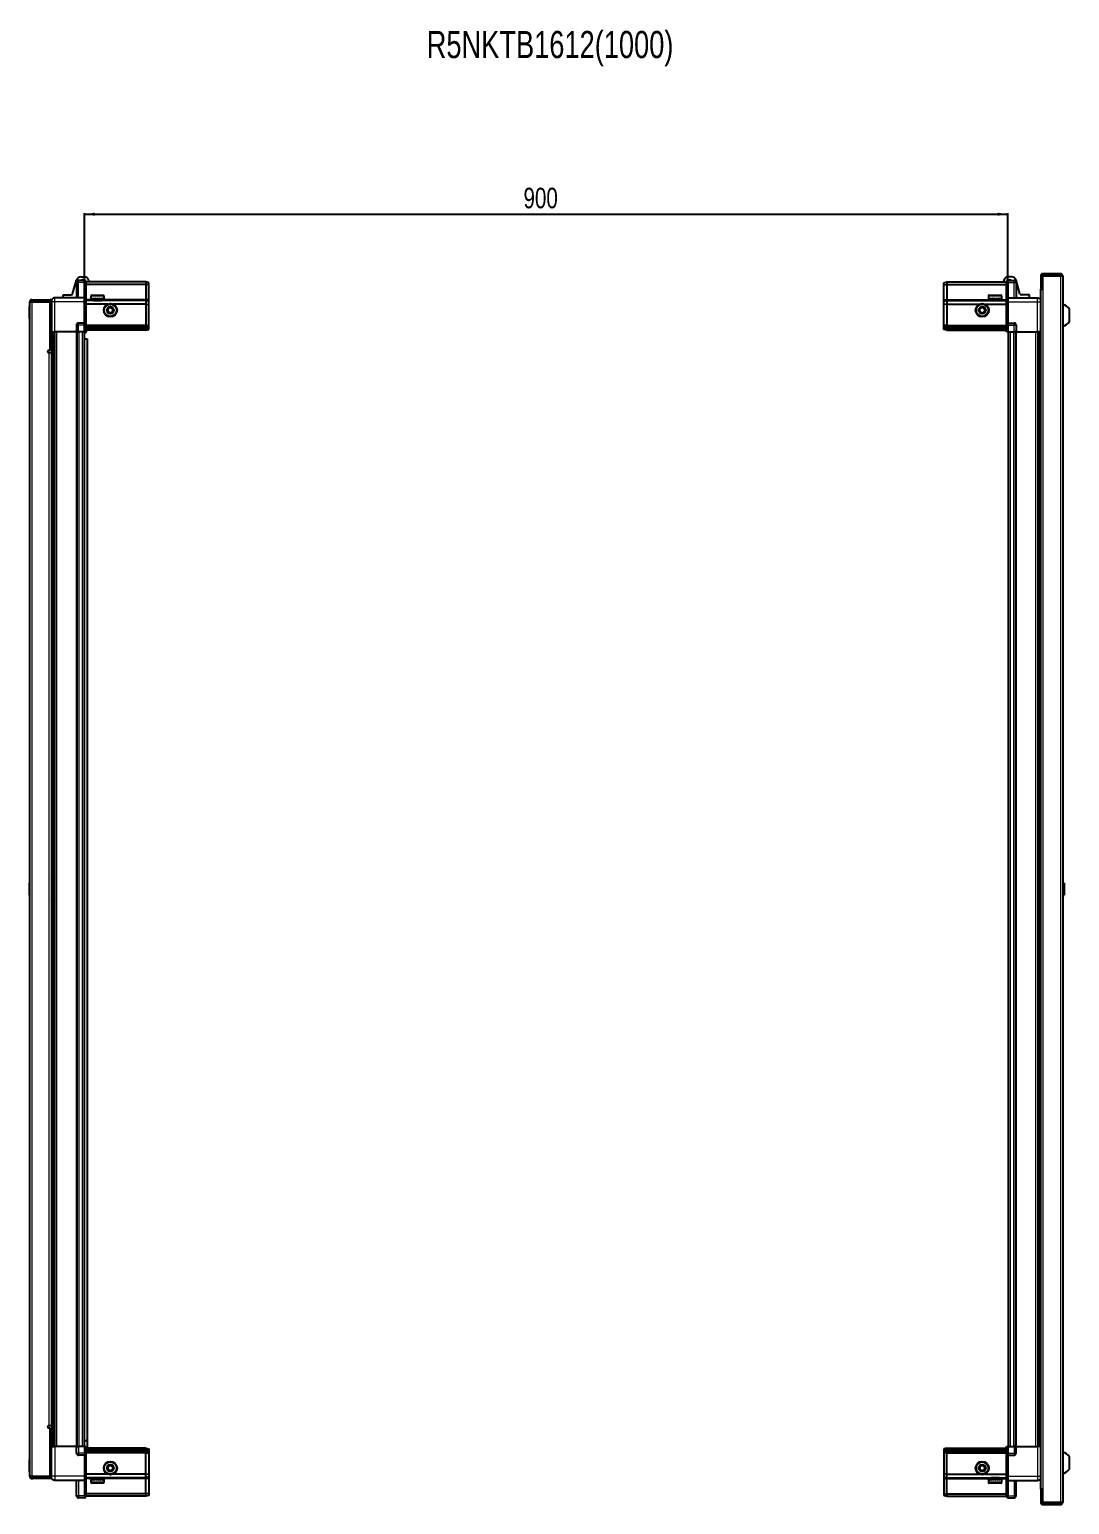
# Model space of a CAD drawing. Header units: millimetres. Extents: x 1132 to 6048, y -399 to 2285.
# Drawn here: x 3138 to 4152, y 848 to 2285 of the extents above; entities that cross this region are included whole.
import ezdxf

# ---------------------------------------------------------------- set-up
doc = ezdxf.new("R2010")
doc.units = ezdxf.units.MM
doc.layers.add('FORMAT', color=7, linetype='Continuous')
doc.styles.add('SLDTEXTSTYLE0', font='TXT', dxfattribs={"width": 0.75})
doc.dimstyles.new('SLDDIMSTYLE0', dxfattribs={"dimtxt": 20, "dimasz": 10, "dimexe": 0, "dimexo": 0.0625, "dimgap": 5, "dimtad": 2, "dimdec": 1, "dimrnd": 1e-09, "dimzin": 12, "dimdsep": 46, "dimtxsty": 'SLDTEXTSTYLE0', "dimsah": 1, "dimcen": 0.09, "dimadec": 0, "dimazin": 3, "dimtfac": 1, "dimtofl": 0, "dimtmove": 0, "dimatfit": 3, "dimfxl": 0, "dimfrac": 2, "dimtolj": 1, "dimtzin": 12, "dimarcsym": 0})

# ---------------------------------------------------------------- blocks, each defined once
blk = doc.blocks.new('_D_6')
at = {"layer": 'FORMAT'}
for p, q in [((3192.1, 1990.1), (3192.1, 2105.6)), ((3192.1, 2104.6), (4092.1, 2104.6)), ((4092.1, 1990.1), (4092.1, 2105.6))]:
    blk.add_line(p, q, dxfattribs=at)
for points in [[(3192.1, 2104.6), (3202.1, 2103.1), (3202.1, 2106.1)], [(4092.1, 2104.6), (4082.1, 2106.1), (4082.1, 2103.1)]]:
    blk.add_solid(points, dxfattribs=at)
at = {"layer": 'FORMAT', "insert": (3619.9, 2130.4), "char_height": 20, "attachment_point": 1, "style": 'SLDTEXTSTYLE0'}
blk.add_mtext('900', dxfattribs=at)

msp = doc.modelspace()

# ---------------------------------------------------------------- linework, layer by layer
at = {"color": 7, "linetype": 'Continuous', "lineweight": 25}
for p, q in [((3188.57, 2043.6), (3191.8, 2043.6)), ((4095.64, 2043.6), (4092.42, 2043.6)), ((4123.96, 2044.5), (4123.96, 2032.1)), ((4125.46, 2044.5), (4125.46, 2032.1)), ((4125.96, 2031.6), (4125.96, 2044.5)), ((4125.96, 2044.5), (4143.36, 2044.5)), ((4143.36, 2046.6), (4126.06, 2046.6)), ((4143.36, 2045.1), (4126.06, 2045.1)), ((4143.36, 2045.1), (4143.36, 2046.6)), ((4143.36, 2044.5), (4145.46, 2044.5)), ((4145.46, 2044.5), (4145.46, 849.7)), ((3180.48, 2027.19), (3184.25, 2040.34)), ((3184.26, 2038.1), (3184.26, 2023.1)), ((3192.26, 2040.1), (3186.26, 2040.1)), ((3192.26, 2040.1), (3192.59, 2040.1)), ((3192.26, 2040.1), (3192.26, 2038.1)), ((3192.26, 2023.3), (3192.26, 2038.1)), ((3192.26, 2023.3), (3192.26, 2038.1)), ((3193.46, 2039.6), (3192.59, 2040.1)), ((3193.46, 2038.1), (3193.46, 2039.6)), ((3251.76, 2038.6), (3193.46, 2038.6)), ((3193.46, 2038.1), (3193.46, 2023.3)), ((3251.76, 2036.1), (3193.46, 2036.1)), ((3196.12, 2040.34), (3196.62, 2038.6)), ((3251.76, 2038.6), (3251.76, 2036.1)), ((3254.76, 2037.8), (3251.76, 2038.6)), ((3251.76, 2036.1), (3251.76, 2021.6)), ((3254.76, 2035.95), (3251.76, 2036.1)), ((3254.76, 2035.95), (3254.76, 2037.8)), ((3254.76, 2021.6), (3254.76, 2035.95)), ((4029.46, 2037.8), (4032.46, 2038.6)), ((4029.46, 2035.95), (4029.46, 2037.8)), ((4029.46, 2035.95), (4032.46, 2036.1)), ((4029.46, 2021.6), (4029.46, 2035.95)), ((4032.46, 2038.6), (4032.46, 2036.1)), ((4032.46, 2038.6), (4090.76, 2038.6)), ((4032.46, 2036.1), (4032.46, 2021.6)), ((4032.46, 2036.1), (4090.76, 2036.1)), ((4088.09, 2040.34), (4087.59, 2038.6)), ((4091.62, 2040.1), (4090.76, 2039.6)), ((4090.76, 2039.6), (4090.76, 2038.1)), ((4090.76, 2023.3), (4090.76, 2038.1)), ((4091.96, 2040.1), (4091.62, 2040.1)), ((4091.96, 2038.1), (4091.96, 2040.1)), ((4091.96, 2040.1), (4097.96, 2040.1)), ((4091.96, 2038.1), (4091.96, 2023.3)), ((4099.96, 2038.1), (4099.96, 2023.1)), ((4103.74, 2027.19), (4099.97, 2040.34)), ((4123.86, 2031.6), (4123.86, 862.6)), ((4123.86, 2031.6), (4125.96, 2031.6)), ((4123.96, 2032.1), (4125.46, 2032.1)), ((3138.76, 2014.74), (3138.46, 2014.74)), ((3138.46, 2003.17), (3138.46, 2014.74)), ((3140.26, 2019.25), (3138.76, 2019.25)), ((3138.76, 2018.75), (3138.76, 2019.25)), ((3138.76, 875.45), (3138.76, 2018.75)), ((3140.86, 2019.85), (3140.86, 2021.35)), ((3140.86, 2021.35), (3141.76, 2021.35)), ((3140.86, 2019.85), (3141.76, 2019.85)), ((3140.86, 2019.35), (3158.26, 2019.35)), ((3141.76, 2019.85), (3141.76, 2021.35)), ((3141.76, 2021.35), (3158.26, 2021.35)), ((3141.76, 2019.85), (3158.26, 2019.85)), ((3158.26, 2019.85), (3158.26, 2021.35)), ((3159.76, 2019.35), (3158.26, 2019.35)), ((3158.26, 2019.35), (3158.26, 1971.85)), ((3159.76, 2019.1), (3159.76, 1990.1)), ((3192.26, 2023.1), (3163.26, 2023.1)), ((3171.31, 2023.1), (3171.31, 2026.1)), ((3171.31, 2026.1), (3179.03, 2026.1)), ((3192.26, 2023.1), (3192.26, 2023.3)), ((3192.26, 2023.1), (3193.46, 2023.1)), ((3192.26, 2019.1), (3192.26, 2023.1)), ((3192.26, 1998.8), (3192.26, 2019.1)), ((3193.46, 2023.3), (3193.46, 2023.1)), ((3193.46, 2023.1), (3193.46, 2019.1)), ((3251.76, 2020.6), (3193.46, 2020.6)), ((3193.46, 2019.1), (3193.46, 1998.8)), ((3214.76, 2017.1), (3193.46, 2017.1)), ((3198.26, 2025), (3198.26, 2022.6)), ((3198.26, 2022.6), (3198.26, 2022.1)), ((3198.26, 2022.1), (3198.39, 2022.1)), ((3198.58, 2022.6), (3198.39, 2022.6)), ((3198.39, 2022.6), (3198.39, 2022.1)), ((3198.39, 2022.1), (3198.58, 2022.1)), ((3198.58, 2022.6), (3198.58, 2022.1)), ((3198.58, 2022.1), (3199.11, 2022.1)), ((3199.06, 2025.8), (3206.23, 2025.8)), ((3199.51, 2022.6), (3199.11, 2022.6)), ((3199.11, 2022.6), (3199.11, 2022.1)), ((3199.11, 2022.1), (3199.51, 2022.1)), ((3199.51, 2022.6), (3199.51, 2022.1)), ((3199.51, 2022.1), (3200.38, 2022.1)), ((3200.36, 2022.1), (3200.36, 2022)), ((3200.36, 2022), (3209.16, 2022)), ((3200.95, 2022.6), (3200.38, 2022.6)), ((3200.38, 2022.6), (3200.38, 2022.1)), ((3200.38, 2022.1), (3200.95, 2022.1)), ((3200.76, 2021.6), (3201.45, 2021.12)), ((3200.76, 2021.6), (3205.79, 2021.6)), ((3201.45, 2021.12), (3200.76, 2020.64)), ((3200.76, 2020.64), (3200.76, 2020.6)), ((3200.76, 2020.64), (3205.79, 2020.64)), ((3200.95, 2022.6), (3200.95, 2022.1)), ((3200.95, 2022.1), (3202.08, 2022.1)), ((3201.45, 2021.12), (3205.61, 2021.12)), ((3202.77, 2022.6), (3202.08, 2022.6)), ((3202.08, 2022.6), (3202.08, 2022.1)), ((3202.08, 2022.1), (3202.77, 2022.1)), ((3202.77, 2022.6), (3202.77, 2022.1)), ((3202.77, 2022.1), (3204.04, 2022.1)), ((3204.78, 2022.6), (3204.04, 2022.6)), ((3204.04, 2022.6), (3204.04, 2022.1)), ((3204.04, 2022.1), (3204.27, 2022.1)), ((3204.27, 2022.6), (3204.27, 2022.1)), ((3204.77, 2022.6), (3204.77, 2022.1)), ((3204.77, 2022.1), (3204.78, 2022.1)), ((3204.78, 2022.6), (3204.78, 2022.1)), ((3204.78, 2022.1), (3206.07, 2022.1)), ((3205.61, 2021.12), (3208.07, 2021.12)), ((3205.79, 2021.6), (3208.76, 2021.6)), ((3205.79, 2020.64), (3208.76, 2020.64)), ((3206.79, 2022.6), (3206.07, 2022.6)), ((3206.07, 2022.6), (3206.07, 2022.1)), ((3206.13, 2022.6), (3206.13, 2022.1)), ((3206.13, 2022.1), (3206.79, 2022.1)), ((3206.23, 2025.8), (3210.46, 2025.8)), ((3206.79, 2022.6), (3206.79, 2022.1)), ((3206.79, 2022.1), (3207.97, 2022.1)), ((3208.59, 2022.6), (3207.97, 2022.6)), ((3207.97, 2022.6), (3207.97, 2022.1)), ((3207.97, 2022.1), (3208.59, 2022.1)), ((3208.07, 2021.12), (3208.76, 2021.6)), ((3208.76, 2020.64), (3208.07, 2021.12)), ((3208.59, 2022.6), (3208.59, 2022.1)), ((3208.59, 2022.1), (3209.56, 2022.1)), ((3208.76, 2020.6), (3208.76, 2020.64)), ((3209.16, 2022), (3209.16, 2022.1)), ((3210.03, 2022.6), (3209.56, 2022.6)), ((3209.56, 2022.6), (3209.56, 2022.1)), ((3209.56, 2022.1), (3210.03, 2022.1)), ((3210.03, 2022.6), (3210.03, 2022.1)), ((3210.03, 2022.1), (3210.68, 2022.1)), ((3210.95, 2022.6), (3210.68, 2022.6)), ((3210.68, 2022.6), (3210.68, 2022.1)), ((3210.68, 2022.1), (3210.95, 2022.1)), ((3210.95, 2022.6), (3210.95, 2022.1)), ((3210.95, 2022.1), (3211.22, 2022.1)), ((3211.26, 2022.6), (3211.22, 2022.6)), ((3211.22, 2022.6), (3211.22, 2022.1)), ((3211.22, 2022.1), (3211.26, 2022.1)), ((3211.26, 2022.6), (3211.26, 2025)), ((3211.26, 2022.6), (3211.26, 2022.1)), ((3251.76, 2017.1), (3219.76, 2017.1)), ((3251.76, 2021.6), (3251.76, 2020.6)), ((3251.76, 2020.6), (3251.76, 2017.1)), ((3254.76, 2019.8), (3251.76, 2020.6)), ((3251.76, 2017.1), (3251.76, 1996.6)), ((3251.76, 2017.1), (3254.76, 2016.77)), ((3254.76, 2019.8), (3254.76, 2021.6)), ((3254.76, 2016.77), (3254.76, 2019.8)), ((3254.76, 1996.6), (3254.76, 2016.77)), ((4029.46, 2019.8), (4029.46, 2021.6)), ((4029.46, 2019.8), (4032.46, 2020.6)), ((4029.46, 2016.77), (4029.46, 2019.8)), ((4032.46, 2017.1), (4029.46, 2016.77)), ((4029.46, 1996.6), (4029.46, 2016.77)), ((4032.46, 2021.6), (4032.46, 2020.6)), ((4032.46, 2020.6), (4032.46, 2017.1)), ((4032.46, 2020.6), (4090.76, 2020.6)), ((4032.46, 2017.1), (4032.46, 1996.6)), ((4032.46, 2017.1), (4064.46, 2017.1)), ((4069.46, 2017.1), (4090.76, 2017.1)), ((4072.96, 2025), (4072.96, 2022.1)), ((4072.96, 2022.1), (4072.99, 2022.1)), ((4073.11, 2022.6), (4072.99, 2022.6)), ((4072.99, 2022.6), (4072.99, 2022.1)), ((4072.99, 2022.1), (4073.11, 2022.1)), ((4073.11, 2022.6), (4073.11, 2022.1)), ((4073.11, 2022.1), (4073.52, 2022.1)), ((4073.86, 2022.6), (4073.52, 2022.6)), ((4073.52, 2022.6), (4073.52, 2022.1)), ((4073.52, 2022.1), (4073.86, 2022.1)), ((4073.76, 2025.8), (4085.16, 2025.8)), ((4073.86, 2022.6), (4073.86, 2022.1)), ((4073.86, 2022.1), (4074.64, 2022.1)), ((4075.16, 2022.6), (4074.64, 2022.6)), ((4074.64, 2022.6), (4074.64, 2022.1)), ((4074.64, 2022.1), (4075.16, 2022.1)), ((4075.06, 2022.1), (4075.06, 2022)), ((4075.06, 2022), (4083.86, 2022)), ((4075.16, 2022.6), (4075.16, 2022.1)), ((4075.16, 2022.1), (4076.22, 2022.1)), ((4075.46, 2021.6), (4076.15, 2021.12)), ((4075.46, 2021.6), (4083.46, 2021.6)), ((4076.15, 2021.12), (4075.46, 2020.64)), ((4075.46, 2020.64), (4075.46, 2020.6)), ((4075.46, 2020.64), (4083.46, 2020.64)), ((4076.15, 2021.12), (4082.77, 2021.12)), ((4076.88, 2022.6), (4076.22, 2022.6)), ((4076.22, 2022.6), (4076.22, 2022.1)), ((4076.22, 2022.1), (4076.88, 2022.1)), ((4076.88, 2022.6), (4076.88, 2022.1)), ((4076.88, 2022.1), (4078.12, 2022.1)), ((4078.85, 2022.6), (4078.12, 2022.6)), ((4078.12, 2022.6), (4078.12, 2022.1)), ((4078.12, 2022.1), (4078.55, 2022.1)), ((4078.55, 2022.6), (4078.55, 2022.1)), ((4078.85, 2022.6), (4078.85, 2022.1)), ((4078.85, 2022.1), (4080.15, 2022.1)), ((4080.88, 2022.6), (4080.15, 2022.6)), ((4080.15, 2022.6), (4080.15, 2022.1)), ((4080.42, 2022.6), (4080.42, 2022.1)), ((4080.42, 2022.1), (4080.88, 2022.1)), ((4080.88, 2022.6), (4080.88, 2022.1)), ((4080.88, 2022.1), (4082.11, 2022.1)), ((4082.77, 2022.6), (4082.11, 2022.6)), ((4082.11, 2022.6), (4082.11, 2022.1)), ((4082.11, 2022.1), (4082.77, 2022.1)), ((4082.77, 2022.6), (4082.77, 2022.1)), ((4082.77, 2022.1), (4083.82, 2022.1)), ((4082.77, 2021.12), (4083.46, 2021.6)), ((4083.46, 2020.64), (4082.77, 2021.12)), ((4083.46, 2020.6), (4083.46, 2020.64)), ((4084.34, 2022.6), (4083.82, 2022.6)), ((4083.82, 2022.6), (4083.82, 2022.1)), ((4083.82, 2022.1), (4084.34, 2022.1)), ((4083.86, 2022), (4083.86, 2022.1)), ((4084.34, 2022.6), (4084.34, 2022.1)), ((4084.34, 2022.1), (4085.09, 2022.1)), ((4085.42, 2022.6), (4085.09, 2022.6)), ((4085.09, 2022.6), (4085.09, 2022.1)), ((4085.09, 2022.1), (4085.42, 2022.1)), ((4085.42, 2022.6), (4085.42, 2022.1)), ((4085.42, 2022.1), (4085.82, 2022.1)), ((4085.93, 2022.6), (4085.82, 2022.6)), ((4085.82, 2022.6), (4085.82, 2022.1)), ((4085.82, 2022.1), (4085.93, 2022.1)), ((4085.93, 2022.6), (4085.93, 2022.1)), ((4085.93, 2022.1), (4085.96, 2022.1)), ((4085.96, 2022.1), (4085.96, 2025)), ((4090.76, 2023.1), (4090.76, 2023.3)), ((4091.96, 2023.1), (4090.76, 2023.1)), ((4090.76, 2019.1), (4090.76, 2023.1)), ((4090.76, 1998.8), (4090.76, 2019.1)), ((4091.96, 2023.3), (4091.96, 2023.1)), ((4091.96, 2023.1), (4091.96, 2019.1)), ((4091.96, 2023.1), (4120.96, 2023.1)), ((4091.96, 2019.1), (4091.96, 1998.8)), ((4112.91, 2026.1), (4105.18, 2026.1)), ((4112.91, 2023.1), (4112.91, 2026.1)), ((4152.06, 2000.1), (4152.06, 2012.1)), ((3138.46, 2003.17), (3138.76, 2003.17)), ((3192.26, 1998.6), (3186.26, 1998.6)), ((3192.26, 1998.6), (3192.26, 1998.8)), ((3192.26, 1998.6), (3192.26, 1996.6)), ((3192.26, 1998.6), (3193.46, 1998.6)), ((3193.46, 1998.8), (3193.46, 1998.6)), ((3193.46, 1997.93), (3193.46, 1998.6)), ((3193.46, 1997.93), (3193.46, 1990.1)), ((4090.76, 1998.6), (4090.76, 1998.8)), ((4091.96, 1998.6), (4090.76, 1998.6)), ((4090.76, 1998.6), (4090.76, 1997.93)), ((4090.76, 1990.1), (4090.76, 1997.93)), ((4091.96, 1998.8), (4091.96, 1998.6)), ((4091.96, 1996.6), (4091.96, 1998.6)), ((4091.96, 1998.6), (4097.96, 1998.6)), ((4091.96, 1996.6), (4091.96, 1998.6)), ((3158.26, 1992.85), (3159.76, 1992.85)), ((3159.76, 1990.1), (3158.26, 1990.1)), ((3160.41, 904.1), (3160.41, 1990.1)), ((3162.2, 1990.1), (3162.2, 904.1)), ((3162.23, 1990.1), (3162.23, 904.1)), ((3184.26, 1990.1), (3163.26, 1990.1)), ((3184.26, 1996.6), (3184.26, 1990.1)), ((3184.26, 1990.1), (3186.26, 1990.1)), ((3184.91, 904.1), (3184.91, 1990.1)), ((3192.26, 1990.1), (3186.26, 1990.1)), ((3192.11, 904.1), (3192.11, 1990.1)), ((3192.11, 1983.1), (3194.61, 1983.1)), ((3192.26, 1990.1), (3192.26, 1996.6)), ((3192.26, 1990.1), (3192.26, 1996.6)), ((3192.26, 1990.1), (3192.59, 1990.1)), ((3192.26, 1990.1), (3192.26, 1990.1)), ((3192.59, 1990.1), (3192.59, 1996.6)), ((3193.46, 1990.1), (3192.59, 1990.1)), ((3192.59, 1990.1), (3192.59, 1990.1)), ((3251.76, 1995.6), (3193.46, 1995.6)), ((3251.76, 1994.6), (3193.46, 1994.6)), ((3251.76, 1993.1), (3193.46, 1993.1)), ((3251.76, 1991.6), (3193.46, 1991.6)), ((3194.61, 1983.1), (3194.61, 909.6)), ((3251.76, 1996.6), (3251.76, 1995.6)), ((3251.76, 1995.6), (3251.76, 1994.6)), ((3251.76, 1995.6), (3254.76, 1994.8)), ((3251.76, 1994.6), (3251.76, 1993.1)), ((3251.76, 1994.6), (3254.76, 1994.06)), ((3251.76, 1993.1), (3254.76, 1993.56)), ((3251.76, 1993.1), (3251.76, 1991.6)), ((3251.76, 1991.6), (3254.76, 1992.41)), ((3254.76, 1994.8), (3254.76, 1996.6)), ((3254.76, 1994.06), (3254.76, 1994.8)), ((3254.76, 1993.56), (3254.76, 1994.06)), ((3254.76, 1992.41), (3254.76, 1993.56)), ((4029.46, 1994.8), (4029.46, 1996.6)), ((4032.46, 1995.6), (4029.46, 1994.8)), ((4029.46, 1994.06), (4029.46, 1994.8)), ((4032.46, 1994.6), (4029.46, 1994.06)), ((4029.46, 1993.56), (4029.46, 1994.06)), ((4029.46, 1992.41), (4029.46, 1993.56)), ((4032.46, 1993.1), (4029.46, 1993.56)), ((4032.46, 1991.6), (4029.46, 1992.41)), ((4032.46, 1996.6), (4032.46, 1995.6)), ((4032.46, 1995.6), (4032.46, 1994.6)), ((4032.46, 1995.6), (4090.76, 1995.6)), ((4032.46, 1994.6), (4032.46, 1993.1)), ((4032.46, 1994.6), (4090.76, 1994.6)), ((4032.46, 1993.1), (4090.76, 1993.1)), ((4032.46, 1993.1), (4032.46, 1991.6)), ((4032.46, 1991.6), (4090.76, 1991.6)), ((4091.62, 1990.1), (4090.76, 1990.1)), ((4091.62, 1996.6), (4091.62, 1990.1)), ((4091.96, 1990.1), (4091.62, 1990.1)), ((4091.96, 1996.6), (4091.96, 1990.1)), ((4091.96, 1990.1), (4097.96, 1990.1)), ((4092.11, 1990.1), (4092.11, 904.1)), ((4099.96, 1990.1), (4097.96, 1990.1)), ((4099.31, 1990.1), (4099.31, 904.1)), ((4099.96, 1996.6), (4099.96, 1990.1)), ((4099.96, 1990.1), (4120.96, 1990.1)), ((4121.98, 904.1), (4121.98, 1990.1)), ((4122.02, 904.1), (4122.02, 1990.1)), ((4123.81, 1990.1), (4123.81, 904.1)), ((3158.26, 1971.85), (3156.91, 1971.85)), ((3156.91, 1969.85), (3157.66, 1969.85)), ((3157.66, 1969.85), (3159.76, 1969.85)), ((3159.76, 1969.85), (3159.76, 924.35)), ((3138.76, 1452.89), (3138.46, 1452.89)), ((3138.46, 1441.32), (3138.46, 1452.89)), ((3160.26, 1456.6), (3160.26, 1437.6)), ((4146.44, 1452.89), (4145.46, 1451.9)), ((4146.96, 1452.89), (4146.44, 1452.89)), ((4146.44, 1452.89), (4146.44, 1441.32)), ((4146.96, 1452.89), (4146.96, 1441.32)), ((3138.46, 1441.32), (3138.76, 1441.32)), ((4145.46, 1442.3), (4146.44, 1441.32)), ((4146.44, 1441.32), (4146.96, 1441.32)), ((3157.66, 924.35), (3156.91, 924.35)), ((3156.91, 922.35), (3158.26, 922.35)), ((3159.76, 924.35), (3157.66, 924.35)), ((3158.26, 922.35), (3158.26, 874.85)), ((3194.61, 909.6), (3192.11, 909.6)), ((3194.61, 909.6), (3194.61, 902.6)), ((3138.76, 891.04), (3138.46, 891.04)), ((3138.46, 881.36), (3138.46, 891.04)), ((3159.76, 904.1), (3158.26, 904.1)), ((3159.76, 901.35), (3158.26, 901.35)), ((3159.76, 875.1), (3159.76, 904.1)), ((3184.26, 904.1), (3163.26, 904.1)), ((3184.26, 897.6), (3184.26, 904.1)), ((3184.26, 904.1), (3186.26, 904.1)), ((3192.26, 904.1), (3186.26, 904.1)), ((3192.26, 895.6), (3186.26, 895.6)), ((3192.26, 897.6), (3192.26, 904.1)), ((3192.26, 904.1), (3192.59, 904.1)), ((3192.26, 897.6), (3192.26, 895.6)), ((3192.26, 897.6), (3192.26, 895.6)), ((3192.26, 895.6), (3193.46, 895.6)), ((3192.26, 895.4), (3192.26, 895.6)), ((3192.26, 875.1), (3192.26, 895.4)), ((3192.59, 897.6), (3192.59, 904.1)), ((3192.59, 904.1), (3193.46, 904.1)), ((3193.46, 904.1), (3193.46, 896.28)), ((3251.76, 902.6), (3193.46, 902.6)), ((3251.76, 901.1), (3193.46, 901.1)), ((3251.76, 899.6), (3193.46, 899.6)), ((3251.76, 898.6), (3193.46, 898.6)), ((3193.46, 895.6), (3193.46, 896.28)), ((3193.46, 895.6), (3193.46, 895.4)), ((3193.46, 895.4), (3193.46, 875.1)), ((3251.76, 901.1), (3251.76, 902.6)), ((3251.76, 902.6), (3254.76, 901.8)), ((3251.76, 899.6), (3251.76, 901.1)), ((3251.76, 901.1), (3254.76, 900.65)), ((3251.76, 899.6), (3254.76, 900.15)), ((3251.76, 898.6), (3251.76, 899.6)), ((3251.76, 898.6), (3254.76, 899.41)), ((3251.76, 897.6), (3251.76, 898.6)), ((3251.76, 877.1), (3251.76, 897.6)), ((3254.76, 901.8), (3254.76, 900.65)), ((3254.76, 900.65), (3254.76, 900.15)), ((3254.76, 900.15), (3254.76, 899.41)), ((3254.76, 899.41), (3254.76, 897.6)), ((3254.76, 897.6), (3254.76, 877.44)), ((4032.46, 902.6), (4029.46, 901.8)), ((4029.46, 901.8), (4029.46, 900.65)), ((4032.46, 901.1), (4029.46, 900.65)), ((4029.46, 900.65), (4029.46, 900.15)), ((4032.46, 899.6), (4029.46, 900.15)), ((4029.46, 900.15), (4029.46, 899.41)), ((4032.46, 898.6), (4029.46, 899.41)), ((4029.46, 899.41), (4029.46, 897.6)), ((4029.46, 897.6), (4029.46, 877.44)), ((4032.46, 901.1), (4032.46, 902.6)), ((4032.46, 902.6), (4090.76, 902.6)), ((4032.46, 899.6), (4032.46, 901.1)), ((4032.46, 901.1), (4090.76, 901.1)), ((4032.46, 899.6), (4090.76, 899.6)), ((4032.46, 898.6), (4032.46, 899.6)), ((4032.46, 898.6), (4090.76, 898.6)), ((4032.46, 897.6), (4032.46, 898.6)), ((4032.46, 877.1), (4032.46, 897.6)), ((4090.76, 896.28), (4090.76, 904.1)), ((4090.76, 904.1), (4091.62, 904.1)), ((4090.76, 896.28), (4090.76, 895.6)), ((4091.96, 895.6), (4090.76, 895.6)), ((4090.76, 895.4), (4090.76, 895.6)), ((4090.76, 875.1), (4090.76, 895.4)), ((4091.62, 904.1), (4091.62, 904.1)), ((4091.62, 904.1), (4091.62, 897.6)), ((4091.96, 904.1), (4091.62, 904.1)), ((4091.96, 904.1), (4091.96, 897.6)), ((4091.96, 904.1), (4091.96, 904.1)), ((4091.96, 904.1), (4091.96, 897.6)), ((4091.96, 904.1), (4097.96, 904.1)), ((4091.96, 895.6), (4091.96, 897.6)), ((4091.96, 895.6), (4091.96, 895.4)), ((4091.96, 895.6), (4097.96, 895.6)), ((4091.96, 895.4), (4091.96, 875.1)), ((4099.96, 904.1), (4097.96, 904.1)), ((4099.96, 897.6), (4099.96, 904.1)), ((4099.96, 904.1), (4120.96, 904.1)), ((4152.06, 882.1), (4152.06, 894.1)), ((3138.46, 879.47), (3138.46, 881.36)), ((3138.46, 879.47), (3138.76, 879.47)), ((3214.76, 877.1), (3193.46, 877.1)), ((3251.76, 877.1), (3219.76, 877.1)), ((3251.76, 877.1), (3254.76, 877.44)), ((3251.76, 873.6), (3251.76, 877.1)), ((3254.76, 877.44), (3254.76, 874.41)), ((4032.46, 877.1), (4029.46, 877.44)), ((4029.46, 877.44), (4029.46, 874.41)), ((4032.46, 877.1), (4064.46, 877.1)), ((4032.46, 873.6), (4032.46, 877.1)), ((4069.46, 877.1), (4090.76, 877.1)), ((3138.76, 874.95), (3138.76, 875.45)), ((3140.26, 874.95), (3138.76, 874.95)), ((3158.26, 874.85), (3140.86, 874.85)), ((3140.86, 874.35), (3140.86, 872.85)), ((3140.86, 874.35), (3141.76, 874.35)), ((3140.86, 872.85), (3141.76, 872.85)), ((3158.26, 874.35), (3141.76, 874.35)), ((3141.76, 874.35), (3141.76, 872.85)), ((3158.26, 872.85), (3141.76, 872.85)), ((3158.26, 874.85), (3159.76, 874.85)), ((3158.26, 874.35), (3158.26, 872.85)), ((3192.26, 871.1), (3163.26, 871.1)), ((3184.26, 856.1), (3184.26, 871.1)), ((3192.26, 871.1), (3192.26, 875.1)), ((3192.26, 871.1), (3193.46, 871.1)), ((3192.26, 870.9), (3192.26, 871.1)), ((3192.26, 856.1), (3192.26, 870.9)), ((3193.46, 875.1), (3193.46, 871.1)), ((3251.76, 873.6), (3193.46, 873.6)), ((3193.46, 871.1), (3193.46, 870.9)), ((3193.46, 870.9), (3193.46, 856.1)), ((3198.26, 872.1), (3198.26, 869.2)), ((3198.35, 872.1), (3198.26, 872.1)), ((3198.35, 871.6), (3198.35, 872.1)), ((3198.52, 872.1), (3198.35, 872.1)), ((3198.35, 871.6), (3198.52, 871.6)), ((3198.52, 871.6), (3198.52, 872.1)), ((3199.01, 872.1), (3198.52, 872.1)), ((3199.01, 871.6), (3199.01, 872.1)), ((3199.39, 872.1), (3199.01, 872.1)), ((3199.01, 871.6), (3199.39, 871.6)), ((3199.21, 868.4), (3199.06, 868.4)), ((3210.46, 868.4), (3199.21, 868.4)), ((3199.39, 871.6), (3199.39, 872.1)), ((3200.23, 872.1), (3199.39, 872.1)), ((3200.23, 871.6), (3200.23, 872.1)), ((3200.79, 872.1), (3200.23, 872.1)), ((3200.23, 871.6), (3200.79, 871.6)), ((3200.36, 872.2), (3200.36, 872.1)), ((3205.76, 872.2), (3200.36, 872.2)), ((3200.76, 873.6), (3200.76, 873.57)), ((3200.76, 873.57), (3201.45, 873.09)), ((3200.86, 873.57), (3200.76, 873.57)), ((3201.45, 873.09), (3200.76, 872.6)), ((3200.86, 872.6), (3200.76, 872.6)), ((3200.79, 871.6), (3200.79, 872.1)), ((3201.89, 872.1), (3200.79, 872.1)), ((3208.76, 873.57), (3200.86, 873.57)), ((3208.76, 872.6), (3200.86, 872.6)), ((3201.53, 873.09), (3201.45, 873.09)), ((3208.07, 873.09), (3201.53, 873.09)), ((3201.89, 871.6), (3201.89, 872.1)), ((3202.57, 872.1), (3201.89, 872.1)), ((3201.89, 871.6), (3202.57, 871.6)), ((3202.57, 871.6), (3202.57, 872.1)), ((3203.84, 872.1), (3202.57, 872.1)), ((3203.84, 871.6), (3203.84, 872.1)), ((3204.13, 872.1), (3203.84, 872.1)), ((3203.84, 871.6), (3204.57, 871.6)), ((3204.13, 871.6), (3204.13, 872.1)), ((3204.57, 871.6), (3204.57, 872.1)), ((3205.87, 872.1), (3204.57, 872.1)), ((3209.16, 872.2), (3205.76, 872.2)), ((3205.87, 871.6), (3205.87, 872.1)), ((3205.87, 871.6), (3206.59, 871.6)), ((3206, 871.6), (3206, 872.1)), ((3206.59, 872.1), (3206, 872.1)), ((3206.59, 871.6), (3206.59, 872.1)), ((3207.79, 872.1), (3206.59, 872.1)), ((3207.79, 871.6), (3207.79, 872.1)), ((3208.43, 872.1), (3207.79, 872.1)), ((3207.79, 871.6), (3208.43, 871.6)), ((3208.07, 873.09), (3208.76, 873.57)), ((3208.76, 872.6), (3208.07, 873.09)), ((3208.43, 871.6), (3208.43, 872.1)), ((3209.42, 872.1), (3208.43, 872.1)), ((3208.76, 873.57), (3208.76, 873.6)), ((3209.16, 872.1), (3209.16, 872.2)), ((3209.42, 871.6), (3209.42, 872.1)), ((3209.9, 872.1), (3209.42, 872.1)), ((3209.42, 871.6), (3209.9, 871.6)), ((3209.9, 871.6), (3209.9, 872.1)), ((3210.59, 872.1), (3209.9, 872.1)), ((3210.59, 871.6), (3210.59, 872.1)), ((3210.88, 872.1), (3210.59, 872.1)), ((3210.59, 871.6), (3210.88, 871.6)), ((3210.88, 871.6), (3210.88, 872.1)), ((3211.19, 872.1), (3210.88, 872.1)), ((3211.19, 871.6), (3211.19, 872.1)), ((3211.25, 872.1), (3211.19, 872.1)), ((3211.19, 871.6), (3211.25, 871.6)), ((3211.25, 871.6), (3211.25, 872.1)), ((3211.26, 872.1), (3211.25, 872.1)), ((3211.26, 869.2), (3211.26, 872.1)), ((3254.76, 874.41), (3251.76, 873.6)), ((3251.76, 872.6), (3251.76, 873.6)), ((3251.76, 858.1), (3251.76, 872.6)), ((3254.76, 874.41), (3254.76, 872.6)), ((3254.76, 872.6), (3254.76, 858.26)), ((4029.46, 874.41), (4032.46, 873.6)), ((4029.46, 874.41), (4029.46, 872.6)), ((4029.46, 872.6), (4029.46, 858.26)), ((4032.46, 873.6), (4090.76, 873.6)), ((4032.46, 872.6), (4032.46, 873.6)), ((4032.46, 858.1), (4032.46, 872.6)), ((4072.96, 872.1), (4072.96, 869.2)), ((4072.98, 872.1), (4072.96, 872.1)), ((4072.98, 871.6), (4072.98, 872.1)), ((4073.07, 872.1), (4072.98, 872.1)), ((4072.98, 871.6), (4073.07, 871.6)), ((4073.07, 871.6), (4073.07, 872.1)), ((4073.45, 872.1), (4073.07, 872.1)), ((4073.45, 871.6), (4073.45, 872.1)), ((4073.76, 872.1), (4073.45, 872.1)), ((4073.45, 871.6), (4073.76, 871.6)), ((4073.76, 871.6), (4073.76, 872.1)), ((4074.5, 872.1), (4073.76, 872.1)), ((4085.16, 868.4), (4073.76, 868.4)), ((4074.5, 871.6), (4074.5, 872.1)), ((4075.01, 872.1), (4074.5, 872.1)), ((4074.5, 871.6), (4075.01, 871.6)), ((4075.01, 871.6), (4075.01, 872.1)), ((4076.05, 872.1), (4075.01, 872.1)), ((4075.06, 872.2), (4075.06, 872.1)), ((4083.86, 872.2), (4075.06, 872.2)), ((4075.46, 873.6), (4075.46, 873.57)), ((4075.46, 873.57), (4076.15, 873.09)), ((4083.46, 873.57), (4075.46, 873.57)), ((4076.15, 873.09), (4075.46, 872.6)), ((4083.46, 872.6), (4075.46, 872.6)), ((4076.05, 871.6), (4076.05, 872.1)), ((4076.7, 872.1), (4076.05, 872.1)), ((4076.05, 871.6), (4076.7, 871.6)), ((4082.77, 873.09), (4076.15, 873.09)), ((4076.7, 871.6), (4076.7, 872.1)), ((4077.92, 872.1), (4076.7, 872.1)), ((4077.92, 871.6), (4077.92, 872.1)), ((4078.42, 872.1), (4077.92, 872.1)), ((4077.92, 871.6), (4078.65, 871.6)), ((4078.42, 871.6), (4078.42, 872.1)), ((4078.65, 871.6), (4078.65, 872.1)), ((4079.95, 872.1), (4078.65, 872.1)), ((4079.95, 871.6), (4079.95, 872.1)), ((4079.95, 871.6), (4080.68, 871.6)), ((4080.29, 871.6), (4080.29, 872.1)), ((4080.68, 872.1), (4080.29, 872.1)), ((4080.68, 871.6), (4080.68, 872.1)), ((4081.93, 872.1), (4080.68, 872.1)), ((4081.93, 871.6), (4081.93, 872.1)), ((4082.59, 872.1), (4081.93, 872.1)), ((4081.93, 871.6), (4082.59, 871.6)), ((4082.59, 871.6), (4082.59, 872.1)), ((4083.67, 872.1), (4082.59, 872.1)), ((4082.77, 873.09), (4083.46, 873.57)), ((4083.46, 872.6), (4082.77, 873.09)), ((4083.46, 873.57), (4083.46, 873.6)), ((4083.67, 871.6), (4083.67, 872.1)), ((4084.2, 872.1), (4083.67, 872.1)), ((4083.67, 871.6), (4084.2, 871.6)), ((4083.86, 872.1), (4083.86, 872.2)), ((4084.2, 871.6), (4084.2, 872.1)), ((4084.99, 872.1), (4084.2, 872.1)), ((4084.99, 871.6), (4084.99, 872.1)), ((4085.34, 872.1), (4084.99, 872.1)), ((4084.99, 871.6), (4085.34, 871.6)), ((4085.34, 871.6), (4085.34, 872.1)), ((4085.77, 872.1), (4085.34, 872.1)), ((4085.77, 871.6), (4085.77, 872.1)), ((4085.91, 872.1), (4085.77, 872.1)), ((4085.77, 871.6), (4085.91, 871.6)), ((4085.91, 871.6), (4085.91, 872.1)), ((4085.96, 872.1), (4085.91, 872.1)), ((4085.96, 869.2), (4085.96, 872.1)), ((4090.76, 871.1), (4090.76, 875.1)), ((4091.96, 871.1), (4090.76, 871.1)), ((4090.76, 870.9), (4090.76, 871.1)), ((4090.76, 856.1), (4090.76, 870.9)), ((4091.96, 875.1), (4091.96, 871.1)), ((4091.96, 871.1), (4091.96, 870.9)), ((4091.96, 871.1), (4120.96, 871.1)), ((4091.96, 870.9), (4091.96, 856.1)), ((4091.96, 870.9), (4091.96, 856.1)), ((4099.96, 856.1), (4099.96, 871.1)), ((4125.96, 862.6), (4123.86, 862.6)), ((4125.96, 849.7), (4125.96, 862.6)), ((3192.26, 854.1), (3186.26, 854.1)), ((3192.26, 856.1), (3192.26, 854.1)), ((3192.26, 854.1), (3192.59, 854.1)), ((3192.26, 854.1), (3192.59, 854.1)), ((3192.26, 854.1), (3192.26, 854.1)), ((3192.59, 854.1), (3193.46, 854.6)), ((3192.59, 854.1), (3193.46, 854.6)), ((3251.76, 858.1), (3193.46, 858.1)), ((3193.46, 854.6), (3193.46, 856.1)), ((3251.76, 855.6), (3193.46, 855.6)), ((3254.76, 858.26), (3251.76, 858.1)), ((3251.76, 855.6), (3251.76, 858.1)), ((3254.76, 856.41), (3251.76, 855.6)), ((3254.76, 858.26), (3254.76, 856.41)), ((4029.46, 858.26), (4032.46, 858.1)), ((4029.46, 858.26), (4029.46, 856.41)), ((4029.46, 856.41), (4032.46, 855.6)), ((4032.46, 858.1), (4090.76, 858.1)), ((4032.46, 855.6), (4032.46, 858.1)), ((4032.46, 855.6), (4090.76, 855.6)), ((4090.76, 856.1), (4090.76, 854.6)), ((4090.76, 854.6), (4091.62, 854.1)), ((4091.96, 854.1), (4091.62, 854.1)), ((4091.96, 854.1), (4091.96, 856.1)), ((4091.96, 854.1), (4097.96, 854.1)), ((4123.96, 862.1), (4125.46, 862.1)), ((4123.96, 862.1), (4123.96, 849.7)), ((4125.46, 862.1), (4125.46, 849.7)), ((4143.36, 849.7), (4125.96, 849.7)), ((4126.06, 849.1), (4143.36, 849.1)), ((4145.46, 849.7), (4143.36, 849.7)), ((4143.36, 849.1), (4143.36, 847.6)), ((4126.06, 847.6), (4143.36, 847.6))]:
    msp.add_line(p, q, dxfattribs=at)
at = {"color": 8, "linetype": 'Continuous', "lineweight": 18}
for p, q in [((4125.46, 2044.5), (4123.96, 2044.5)), ((4126.06, 2045.1), (4126.06, 2046.6)), ((4143.36, 2044.5), (4143.36, 849.7)), ((3186.26, 2038.1), (3184.26, 2038.1)), ((3186.26, 2038.1), (3186.26, 2040.1)), ((3186.26, 2023.1), (3186.26, 2038.1)), ((3192.26, 2038.1), (3186.26, 2038.1)), ((3192.26, 2038.1), (3193.46, 2038.1)), ((4091.96, 2038.1), (4090.76, 2038.1)), ((4091.96, 2038.1), (4097.96, 2038.1)), ((4097.96, 2038.1), (4097.96, 2040.1)), ((4097.96, 2023.1), (4097.96, 2038.1)), ((4097.96, 2038.1), (4099.96, 2038.1)), ((4125.96, 2031.6), (4125.96, 862.6)), ((3140.86, 2019.35), (3140.86, 874.85)), ((3163.26, 1990.1), (3163.26, 2019.1)), ((3192.26, 2019.1), (3163.26, 2019.1)), ((3192.26, 2023.3), (3193.46, 2023.3)), ((3192.26, 2019.1), (3193.46, 2019.1)), ((3200.76, 2021.6), (3193.46, 2021.6)), ((3198.26, 2025), (3206.43, 2025)), ((3206.43, 2025), (3211.26, 2025)), ((3251.76, 2021.6), (3208.76, 2021.6)), ((3254.76, 2021.6), (3251.76, 2021.6)), ((4029.46, 2021.6), (4032.46, 2021.6)), ((4032.46, 2021.6), (4075.46, 2021.6)), ((4072.96, 2025), (4085.96, 2025)), ((4083.46, 2021.6), (4090.76, 2021.6)), ((4090.76, 2023.3), (4091.96, 2023.3)), ((4091.96, 2019.1), (4090.76, 2019.1)), ((4091.96, 2019.1), (4120.96, 2019.1)), ((4120.96, 1990.1), (4120.96, 2019.1)), ((3186.26, 1996.6), (3186.26, 1998.6)), ((3192.26, 1998.8), (3193.46, 1998.8)), ((4090.76, 1998.8), (4091.96, 1998.8)), ((4097.96, 1996.6), (4097.96, 1998.6)), ((3159.76, 1969.85), (3159.76, 1990.1)), ((3160.99, 1990.1), (3160.99, 904.1)), ((3163.44, 904.1), (3163.44, 1990.1)), ((3164.85, 1990.1), (3164.85, 904.1)), ((3184.26, 1996.6), (3186.26, 1996.6)), ((3184.26, 904.1), (3184.26, 1990.1)), ((3186.26, 1990.1), (3186.26, 1996.6)), ((3192.26, 1996.6), (3186.26, 1996.6)), ((3186.91, 904.1), (3186.91, 1990.1)), ((3190.11, 904.1), (3190.11, 1990.1)), ((3192.26, 1996.6), (3192.59, 1996.6)), ((3192.26, 1990.1), (3192.59, 1990.1)), ((3251.76, 1996.6), (3193.46, 1996.6)), ((3251.76, 1996.6), (3254.76, 1996.6)), ((4032.46, 1996.6), (4029.46, 1996.6)), ((4032.46, 1996.6), (4090.76, 1996.6)), ((4091.96, 1996.6), (4091.62, 1996.6)), ((4091.96, 1996.6), (4097.96, 1996.6)), ((4094.11, 1990.1), (4094.11, 904.1)), ((4097.31, 1990.1), (4097.31, 904.1)), ((4097.96, 1990.1), (4097.96, 1996.6)), ((4099.96, 1996.6), (4097.96, 1996.6)), ((4099.96, 1990.1), (4099.96, 904.1)), ((4119.36, 904.1), (4119.36, 1990.1)), ((4120.77, 1990.1), (4120.77, 904.1)), ((4123.22, 904.1), (4123.22, 1990.1)), ((3157.66, 924.35), (3157.66, 1969.85)), ((3159.76, 904.1), (3159.76, 924.35)), ((3163.26, 904.1), (3163.26, 875.1)), ((3184.26, 897.6), (3186.26, 897.6)), ((3186.26, 904.1), (3186.26, 897.6)), ((3186.26, 897.6), (3186.26, 895.6)), ((3192.26, 897.6), (3186.26, 897.6)), ((3192.26, 897.6), (3192.59, 897.6)), ((3193.46, 895.4), (3192.26, 895.4)), ((3251.76, 897.6), (3193.46, 897.6)), ((3251.76, 897.6), (3254.76, 897.6)), ((4032.46, 897.6), (4029.46, 897.6)), ((4032.46, 897.6), (4090.76, 897.6)), ((4091.96, 895.4), (4090.76, 895.4)), ((4091.96, 904.1), (4091.62, 904.1)), ((4091.96, 897.6), (4091.62, 897.6)), ((4091.96, 897.6), (4097.96, 897.6)), ((4097.96, 904.1), (4097.96, 897.6)), ((4099.96, 897.6), (4097.96, 897.6)), ((4097.96, 897.6), (4097.96, 895.6)), ((4120.96, 904.1), (4120.96, 875.1)), ((3192.26, 875.1), (3163.26, 875.1)), ((3186.26, 871.1), (3186.26, 856.1)), ((3192.26, 875.1), (3193.46, 875.1)), ((3193.46, 870.9), (3192.26, 870.9)), ((3200.76, 872.6), (3193.46, 872.6)), ((3198.43, 869.2), (3198.26, 869.2)), ((3211.26, 869.2), (3198.43, 869.2)), ((3251.76, 872.6), (3208.76, 872.6)), ((3254.76, 872.6), (3251.76, 872.6)), ((4029.46, 872.6), (4032.46, 872.6)), ((4032.46, 872.6), (4075.46, 872.6)), ((4085.96, 869.2), (4072.96, 869.2)), ((4083.46, 872.6), (4090.76, 872.6)), ((4091.96, 875.1), (4090.76, 875.1)), ((4091.96, 870.9), (4090.76, 870.9)), ((4091.96, 875.1), (4120.96, 875.1)), ((4097.96, 871.1), (4097.96, 856.1)), ((3186.26, 856.1), (3184.26, 856.1)), ((3186.26, 856.1), (3186.26, 854.1)), ((3192.26, 856.1), (3186.26, 856.1)), ((3192.26, 856.1), (3193.46, 856.1)), ((4091.96, 856.1), (4090.76, 856.1)), ((4091.96, 856.1), (4097.96, 856.1)), ((4097.96, 856.1), (4099.96, 856.1)), ((4097.96, 856.1), (4097.96, 854.1)), ((4125.46, 849.7), (4123.96, 849.7)), ((4126.06, 849.1), (4126.06, 847.6))]:
    msp.add_line(p, q, dxfattribs=at)
at = {"color": 7, "linetype": 'Continuous', "lineweight": 25}
for centre, radius in [((3217.26, 2011.1), 6.5), ((3217.26, 2011.1), 3.46), ((4066.96, 2011.1), 6.5), ((4066.96, 2011.1), 3.46), ((3217.26, 883.1), 6.5), ((3217.26, 883.1), 3.46), ((4066.96, 883.1), 6.5), ((4066.96, 883.1), 3.46)]:
    msp.add_circle(centre, radius, dxfattribs=at)
at = {"color": 8, "linetype": 'Continuous', "lineweight": 18}
for centre in [(3217.26, 2011.1), (4066.96, 2011.1), (3217.26, 883.1), (4066.96, 883.1)]:
    msp.add_circle(centre, 5.7, dxfattribs=at)
at = {"color": 7, "linetype": 'Continuous', "lineweight": 25}
for centre, radius, start, end in [((3188.57, 2039.1), 4.5, 90, 164), ((3190.21, 2038.7), 1.9, 47.4631, 132.5369), ((3191.8, 2039.1), 4.5, 16, 90), ((4092.42, 2039.1), 4.5, 90, 164), ((4094.01, 2038.7), 1.9, 47.4631, 132.5369), ((4095.64, 2039.1), 4.5, 16, 90), ((4126.06, 2044.5), 2.1, 90, 180), ((4126.06, 2044.5), 0.6, 90, 180), ((4143.36, 2044.5), 2.1, 0, 90), ((4143.36, 2044.5), 0.6, 0, 90), ((3179.03, 2027.6), 1.5, 270, 344), ((3186.26, 2038.1), 2, 90, 180), ((4097.96, 2038.1), 2, 0, 90), ((4105.18, 2027.6), 1.5, 196, 270), ((3140.76, 2018.85), 0.5, 90, 117.52901), ((3158.16, 2019.25), 0.6, 9.59407, 90), ((3158.16, 2019.25), 2.1, 32.2369, 87.2706), ((3199.06, 2025), 0.8, 90, 180), ((3200.36, 2021.6), 0.4, 0, 90), ((3209.16, 2021.6), 0.4, 90, 180), ((3210.46, 2025), 0.8, 0, 90), ((3217.26, 2011.1), 2.5, 161.00659, 221.00659), ((3217.26, 2011.1), 2.5, 101.00659, 161.00659), ((3217.26, 2011.1), 2.5, 41.00659, 101.00659), ((3217.26, 2011.1), 2.5, 341.00659, 41.00659), ((4066.96, 2011.1), 2.5, 120.74103, 180.74103), ((4066.96, 2011.1), 2.5, 60.74103, 120.74103), ((4066.96, 2011.1), 2.5, 0.74103, 60.74103), ((4073.76, 2025), 0.8, 90, 180), ((4075.06, 2021.6), 0.4, 0, 90), ((4083.86, 2021.6), 0.4, 90, 180), ((4085.16, 2025), 0.8, 0, 90), ((4142.43, 2005.08), 11.91, 36.1266, 75.29965), ((3186.26, 1996.6), 2, 90, 180), ((3217.26, 2011.1), 2.5, 221.00659, 281.00659), ((3217.26, 2011.1), 2.5, 281.00659, 341.00659), ((4066.96, 2011.1), 2.5, 180.74103, 240.74103), ((4066.96, 2011.1), 2.5, 240.74103, 300.74103), ((4066.96, 2011.1), 2.5, 300.74103, 0.74103), ((4097.96, 1996.6), 2, 0, 90), ((4142.43, 2007.13), 11.91, 284.70035, 323.8734), ((3189.61, 1992.75), 5, 300, 346.70293), ((3156.91, 1970.85), 1, 90, 270), ((3157.26, 1456.6), 3, 0, 33.55731), ((3157.26, 1437.6), 3, 326.44269, 0), ((3156.91, 923.35), 1, 90, 270), ((3186.26, 897.6), 2, 180, 270), ((4097.96, 897.6), 2, 270, 0), ((4142.43, 887.08), 11.91, 36.1266, 75.29965), ((3217.26, 883.1), 2.5, 127.98423, 187.98423), ((3217.26, 883.1), 2.5, 187.98423, 247.98423), ((3217.26, 883.1), 2.5, 67.98423, 127.98423), ((3217.26, 883.1), 2.5, 247.98423, 307.98423), ((3217.26, 883.1), 2.5, 7.98423, 67.98423), ((3217.26, 883.1), 2.5, 307.98423, 7.98423), ((4066.96, 883.1), 2.5, 155.91157, 215.91157), ((4066.96, 883.1), 2.5, 95.91157, 155.91157), ((4066.96, 883.1), 2.5, 215.91157, 275.91157), ((4066.96, 883.1), 2.5, 35.91157, 95.91157), ((4066.96, 883.1), 2.5, 275.91157, 335.91157), ((4066.96, 883.1), 2.5, 335.91157, 35.91157), ((4142.43, 889.13), 11.91, 284.70035, 323.8734), ((3140.76, 875.35), 0.5, 243.29122, 270), ((3158.16, 874.95), 0.6, 270, 350.40593), ((3158.16, 874.95), 2.1, 272.7294, 327.8305), ((3199.06, 869.2), 0.8, 180, 270), ((3200.36, 872.6), 0.4, 270, 360), ((3209.16, 872.6), 0.4, 180, 270), ((3210.46, 869.2), 0.8, 270, 360), ((4073.76, 869.2), 0.8, 180, 270), ((4075.06, 872.6), 0.4, 270, 0), ((4083.86, 872.6), 0.4, 180, 270), ((4085.16, 869.2), 0.8, 270, 0), ((3186.26, 856.1), 2, 180, 270), ((4097.96, 856.1), 2, 270, 0), ((4126.06, 849.7), 2.1, 180, 270), ((4126.06, 849.7), 0.6, 180, 270), ((4143.36, 849.7), 0.6, 270, 0), ((4143.36, 849.7), 2.1, 270, 0)]:
    msp.add_arc(centre, radius, start, end, dxfattribs=at)
for centre, start_param, end_param in [((3196.06, 1996.6), 2.4188584, 3.1415927), ((4088.16, 1996.6), 0, 0.7227342), ((3196.06, 897.6), 3.1415927, 3.8643269), ((4088.16, 897.6), 5.5604511, 6.2831853)]:
    msp.add_ellipse(centre, major_axis=(3.46, 0), ratio=0.5773503, start_param=start_param, end_param=end_param, dxfattribs=at)
for points, knots in [([(3140.86, 2021.35), (3140.6, 2021.33), (3140.11, 2021.28), (3139.47, 2020.88), (3139, 2020.32), (3138.78, 2019.75), (3138.76, 2019.38), (3138.76, 2019.25)], [0, 0, 0, 0, 0.23025534, 0.4485219, 0.6667858, 0.88504963, 1, 1, 1, 1]), ([(3138.76, 2018.75), (3138.78, 2018.8), (3138.84, 2018.89), (3139.23, 2019.02), (3139.79, 2019.15), (3140.37, 2019.27), (3140.73, 2019.33), (3140.86, 2019.35)], [0, 0, 0, 0, 0.2302553, 0.4485219, 0.6667858, 0.8850496, 1, 1, 1, 1]), ([(3163.26, 2023.1), (3162.82, 2023.06), (3162.14, 2022.99), (3161.32, 2022.55), (3160.76, 2022.1), (3160.31, 2021.54), (3159.88, 2020.72), (3159.8, 2020.04), (3159.76, 2019.6)], [0, 0, 0, 0, 0.23945684, 0.36836066, 0.5, 0.63163934, 0.76054316, 1, 1, 1, 1]), ([(3159.76, 2019.6), (3159.76, 2019.6), (3159.76, 2019.58), (3159.76, 2019.47), (3159.76, 2019.3), (3159.76, 2019.17), (3159.76, 2019.1)], [0, 0, 0, 0, 0.2493943, 0.5003335, 0.7501667, 1, 1, 1, 1]), ([(3214.42, 2010.55), (3214.59, 2011.04), (3214.91, 2011.95), (3215.22, 2012.86), (3215.36, 2013.28)], [0, 0, 0, 0, 0.5346859, 1, 1, 1, 1]), ([(3215.36, 2013.28), (3215.87, 2013.38), (3216.82, 2013.57), (3217.76, 2013.75), (3218.2, 2013.83)], [0, 0, 0, 0, 0.53468586, 1, 1, 1, 1]), ([(3218.2, 2013.83), (3218.28, 2013.74), (3218.67, 2013.29), (3219.32, 2012.54), (3219.86, 2011.92), (3220.09, 2011.66)], [0, 0, 0, 0, 0.1331247, 0.6370994, 1, 1, 1, 1]), ([(4064.44, 2012.52), (4064.88, 2012.78), (4065.71, 2013.27), (4066.54, 2013.76), (4066.92, 2013.99)], [0, 0, 0, 0, 0.5346859, 1, 1, 1, 1]), ([(4064.48, 2009.63), (4064.47, 2009.75), (4064.47, 2010.35), (4064.45, 2011.35), (4064.44, 2012.17), (4064.44, 2012.52)], [0, 0, 0, 0, 0.1331247, 0.6370994, 1, 1, 1, 1]), ([(4066.92, 2013.99), (4067.37, 2013.74), (4068.21, 2013.27), (4069.05, 2012.8), (4069.44, 2012.58)], [0, 0, 0, 0, 0.5346859, 1, 1, 1, 1]), ([(4069.44, 2012.58), (4069.44, 2012.24), (4069.45, 2011.41), (4069.47, 2010.42), (4069.47, 2009.82), (4069.48, 2009.69)], [0, 0, 0, 0, 0.36290056, 0.86687533, 1, 1, 1, 1]), ([(4120.96, 2023.1), (4121.4, 2023.06), (4122.08, 2022.99), (4122.89, 2022.55), (4123.44, 2022.11), (4123.72, 2021.74), (4123.86, 2021.56)], [0, 0, 0, 0, 0.38429816, 0.59117259, 0.8024372, 1, 1, 1, 1]), ([(3216.32, 2008.37), (3216.09, 2008.63), (3215.55, 2009.26), (3214.9, 2010.01), (3214.51, 2010.46), (3214.42, 2010.55)], [0, 0, 0, 0, 0.3629006, 0.8668753, 1, 1, 1, 1]), ([(3219.15, 2008.93), (3218.65, 2008.83), (3217.7, 2008.64), (3216.76, 2008.46), (3216.32, 2008.37)], [0, 0, 0, 0, 0.5346859, 1, 1, 1, 1]), ([(3220.09, 2011.66), (3219.92, 2011.17), (3219.61, 2010.26), (3219.3, 2009.35), (3219.15, 2008.93)], [0, 0, 0, 0, 0.53468586, 1, 1, 1, 1]), ([(4066.99, 2008.22), (4066.54, 2008.47), (4065.7, 2008.94), (4064.87, 2009.41), (4064.48, 2009.63)], [0, 0, 0, 0, 0.53468586, 1, 1, 1, 1]), ([(4069.48, 2009.69), (4069.03, 2009.43), (4068.2, 2008.94), (4067.38, 2008.45), (4066.99, 2008.22)], [0, 0, 0, 0, 0.53468586, 1, 1, 1, 1]), ([(3159.76, 1990.1), (3159.8, 1990.1), (3159.87, 1990.1), (3160.48, 1990.1), (3161.36, 1990.1), (3162.35, 1990.1), (3163, 1990.1), (3163.26, 1990.1)], [0, 0, 0, 0, 0.2146939, 0.4293877, 0.6440816, 0.8587754, 1, 1, 1, 1]), ([(4123.81, 1990.1), (4123.77, 1990.1), (4123.55, 1990.1), (4122.83, 1990.1), (4121.87, 1990.1), (4121.22, 1990.1), (4120.96, 1990.1)], [0, 0, 0, 0, 0.07170733, 0.42097906, 0.77025079, 1, 1, 1, 1]), ([(3159.76, 904.1), (3159.8, 904.1), (3159.87, 904.1), (3160.48, 904.1), (3161.36, 904.1), (3162.35, 904.1), (3163, 904.1), (3163.26, 904.1)], [0, 0, 0, 0, 0.21469386, 0.42938772, 0.64408158, 0.85877544, 1, 1, 1, 1]), ([(4123.81, 904.1), (4123.77, 904.1), (4123.55, 904.1), (4122.83, 904.1), (4121.87, 904.1), (4121.22, 904.1), (4120.96, 904.1)], [0, 0, 0, 0, 0.07170733, 0.42097906, 0.77025079, 1, 1, 1, 1]), ([(3214.58, 884.19), (3214.99, 884.5), (3215.75, 885.1), (3216.5, 885.69), (3216.86, 885.96)], [0, 0, 0, 0, 0.5346859, 1, 1, 1, 1]), ([(3214.98, 881.33), (3214.96, 881.45), (3214.88, 882.04), (3214.74, 883.03), (3214.63, 883.85), (3214.58, 884.19)], [0, 0, 0, 0, 0.1331247, 0.6370994, 1, 1, 1, 1]), ([(3217.66, 880.25), (3217.18, 880.44), (3216.29, 880.8), (3215.4, 881.16), (3214.98, 881.33)], [0, 0, 0, 0, 0.53468586, 1, 1, 1, 1]), ([(3216.86, 885.96), (3217.33, 885.77), (3218.23, 885.41), (3219.12, 885.05), (3219.53, 884.88)], [0, 0, 0, 0, 0.5346859, 1, 1, 1, 1]), ([(3219.93, 882.02), (3219.53, 881.7), (3218.77, 881.11), (3218.01, 880.52), (3217.66, 880.25)], [0, 0, 0, 0, 0.5346859, 1, 1, 1, 1]), ([(3219.53, 884.88), (3219.58, 884.54), (3219.69, 883.72), (3219.83, 882.74), (3219.92, 882.15), (3219.93, 882.02)], [0, 0, 0, 0, 0.3629006, 0.8668753, 1, 1, 1, 1]), ([(4064.09, 882.81), (4064.3, 883.28), (4064.69, 884.16), (4065.08, 885.03), (4065.26, 885.44)], [0, 0, 0, 0, 0.5346859, 1, 1, 1, 1]), ([(4065.78, 880.47), (4065.48, 880.89), (4064.91, 881.67), (4064.35, 882.45), (4064.09, 882.81)], [0, 0, 0, 0, 0.5346859, 1, 1, 1, 1]), ([(4065.26, 885.44), (4065.61, 885.48), (4066.43, 885.56), (4067.42, 885.67), (4068.01, 885.73), (4068.14, 885.74)], [0, 0, 0, 0, 0.3629006, 0.8668753, 1, 1, 1, 1]), ([(4068.65, 880.77), (4068.53, 880.75), (4067.93, 880.69), (4066.94, 880.59), (4066.12, 880.5), (4065.78, 880.47)], [0, 0, 0, 0, 0.13312467, 0.63709944, 1, 1, 1, 1]), ([(4068.14, 885.74), (4068.44, 885.32), (4069, 884.54), (4069.57, 883.76), (4069.83, 883.4)], [0, 0, 0, 0, 0.53468586, 1, 1, 1, 1]), ([(4069.83, 883.4), (4069.62, 882.93), (4069.22, 882.05), (4068.83, 881.17), (4068.65, 880.77)], [0, 0, 0, 0, 0.5346859, 1, 1, 1, 1]), ([(3140.86, 874.85), (3140.6, 874.9), (3140.11, 874.99), (3139.47, 875.12), (3139, 875.25), (3138.78, 875.37), (3138.76, 875.43), (3138.76, 875.45)], [0, 0, 0, 0, 0.2302553, 0.4485219, 0.6667858, 0.8850496, 1, 1, 1, 1]), ([(3138.76, 874.95), (3138.78, 874.7), (3138.84, 874.21), (3139.23, 873.57), (3139.79, 873.1), (3140.37, 872.88), (3140.73, 872.86), (3140.86, 872.85)], [0, 0, 0, 0, 0.2302553, 0.4485219, 0.6667858, 0.8850496, 1, 1, 1, 1]), ([(3159.76, 874.6), (3159.76, 874.61), (3159.76, 874.62), (3159.76, 874.74), (3159.76, 874.91), (3159.76, 875.04), (3159.76, 875.1)], [0, 0, 0, 0, 0.2493943, 0.50033348, 0.75016674, 1, 1, 1, 1]), ([(3163.26, 871.1), (3162.82, 871.15), (3162.14, 871.22), (3161.32, 871.66), (3160.76, 872.11), (3160.31, 872.67), (3159.88, 873.49), (3159.8, 874.16), (3159.76, 874.6)], [0, 0, 0, 0, 0.23945684, 0.36836066, 0.5, 0.63163934, 0.76054316, 1, 1, 1, 1]), ([(4120.96, 871.1), (4121.4, 871.15), (4122.08, 871.22), (4122.89, 871.66), (4123.44, 872.1), (4123.72, 872.47), (4123.86, 872.65)], [0, 0, 0, 0, 0.3842982, 0.5911726, 0.8024372, 1, 1, 1, 1])]:
    msp.add_open_spline(points, degree=3, knots=knots, dxfattribs=at)
for points in [[(3140.86, 2019.85), (3140.78, 2019.85), (3140.62, 2019.83), (3140.42, 2019.69), (3140.28, 2019.49), (3140.27, 2019.33), (3140.26, 2019.25)], [(3140.26, 874.95), (3140.27, 874.88), (3140.28, 874.72), (3140.42, 874.52), (3140.62, 874.38), (3140.78, 874.36), (3140.86, 874.35)]]:
    msp.add_open_spline(points, degree=3, dxfattribs=at)
at = {"color": 8, "linetype": 'Continuous', "lineweight": 18}
for points, knots in [([(3163.26, 2019.1), (3162.82, 2019.1), (3162.14, 2019.1), (3161.32, 2019.1), (3160.76, 2019.1), (3160.31, 2019.1), (3159.88, 2019.1), (3159.8, 2019.1), (3159.76, 2019.1)], [0, 0, 0, 0, 0.2394568, 0.3683607, 0.5, 0.6316393, 0.7605432, 1, 1, 1, 1]), ([(4120.96, 2019.1), (4121.4, 2019.1), (4122.08, 2019.1), (4122.89, 2019.1), (4123.44, 2019.1), (4123.72, 2019.1), (4123.86, 2019.1)], [0, 0, 0, 0, 0.3842982, 0.5911726, 0.8024372, 1, 1, 1, 1]), ([(3163.26, 875.1), (3162.82, 875.1), (3162.14, 875.1), (3161.32, 875.1), (3160.76, 875.1), (3160.31, 875.1), (3159.88, 875.1), (3159.8, 875.1), (3159.76, 875.1)], [0, 0, 0, 0, 0.2394568, 0.3683607, 0.5, 0.6316393, 0.7605432, 1, 1, 1, 1]), ([(4120.96, 875.1), (4121.4, 875.1), (4122.08, 875.1), (4122.89, 875.1), (4123.44, 875.1), (4123.72, 875.1), (4123.86, 875.1)], [0, 0, 0, 0, 0.3842982, 0.5911726, 0.8024372, 1, 1, 1, 1])]:
    msp.add_open_spline(points, degree=3, knots=knots, dxfattribs=at)
for points in [[(3163.26, 2019.1), (3163.26, 2019.63), (3163.26, 2020.68), (3163.26, 2022), (3163.26, 2022.92), (3163.26, 2023.04), (3163.26, 2023.1)], [(4120.96, 2019.1), (4120.96, 2019.63), (4120.96, 2020.68), (4120.96, 2022), (4120.96, 2022.92), (4120.96, 2023.04), (4120.96, 2023.1)], [(3163.26, 875.1), (3163.26, 874.58), (3163.26, 873.53), (3163.26, 872.21), (3163.26, 871.28), (3163.26, 871.16), (3163.26, 871.1)], [(4120.96, 875.1), (4120.96, 874.58), (4120.96, 873.53), (4120.96, 872.21), (4120.96, 871.28), (4120.96, 871.16), (4120.96, 871.1)]]:
    msp.add_open_spline(points, degree=3, dxfattribs=at)

# ---------------------------------------------------------------- texts
at = {"layer": 'FORMAT', "insert": (3525.6, 2283.15), "char_height": 26.4583, "attachment_point": 1, "style": 'SLDTEXTSTYLE0'}
msp.add_mtext('R5NKTB1612(1000)', dxfattribs=at)

# ---------------------------------------------------------------- dimensions: what is measured, and where the dimension line sits
at = {"layer": 'FORMAT'}
dim = msp.add_linear_dim(base=(4092.11, 2104.6), p1=(3192.11, 1990.1), p2=(4092.11, 1990.1), angle=0, dimstyle='SLDDIMSTYLE0', dxfattribs=at)
dim.commit()
dim.dimension.update_dxf_attribs({"geometry": '_D_6', "text_midpoint": (3642.11, 2104.6), "dimtype": 160})

doc.saveas('drawing.dxf')
